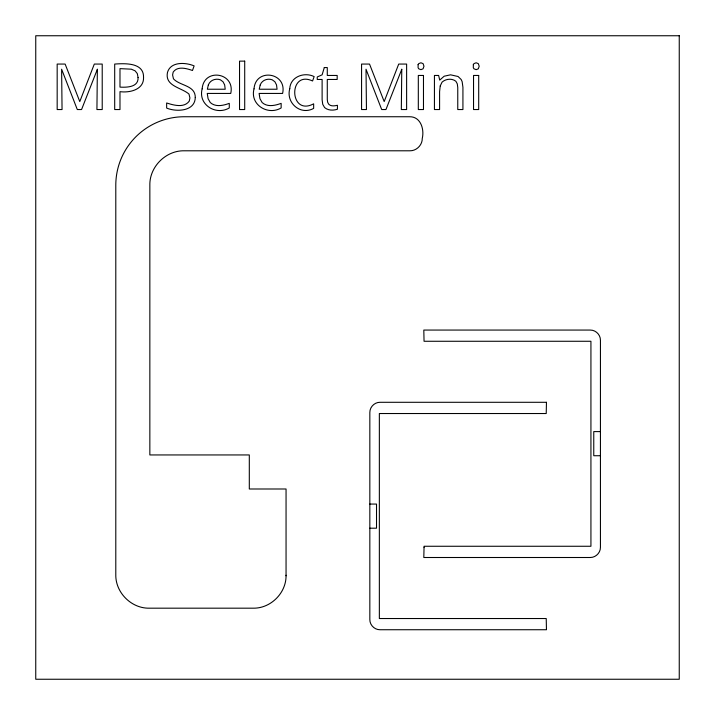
<?xml version="1.0" encoding="UTF-8"?>
<svg xmlns="http://www.w3.org/2000/svg" width="715" height="715" viewBox="0 0 715 715"><rect width="100%" height="100%" fill="white"/><g stroke="black" fill="none" stroke-linecap="round" stroke-linejoin="round"><path stroke-width="1.07" d="M286.054 575.235C286.456 592.86 270.735 608.581 253.11 608.179L149.355 608.179C131.408 608.59 115.374 592.565 115.794 574.619L115.794 185.23A68.488 68.488 0 0 1 184.282 116.742L409.624 116.742C420.751 116.563 424.46 129.344 422.261 138.424C422.413 145.038 416.505 150.945 409.892 150.793L184.282 150.793C165.862 150.365 149.417 166.809 149.846 185.23L149.846 454.946L249.303 454.946L249.303 488.997L286.054 488.997L286.054 575.79M600.439 431.601L593.763 431.601L593.763 455.732L600.439 455.732M369.834 504.066L376.519 504.066L376.519 528.197L369.834 528.197M424.049 547.288L423.807 557.503L590.224 557.503C595.702 557.602 600.537 552.767 600.439 547.288L600.439 340.251C600.537 334.79 595.72 329.964 590.25 330.062L423.807 330.062L424.049 341.269L590.93 341.269L590.93 546.26L424.049 546.26L424.049 547.288M546.466 402.295L546.224 413.529L379.352 413.529L379.352 618.529L546.224 618.529L546.466 629.736L380.023 629.736C374.562 629.835 369.735 625.008 369.834 619.548L369.834 412.51C369.735 407.032 374.571 402.196 380.049 402.295L546.466 402.295M97.365 69.292L96.927 109.547L102.218 109.547L102.218 64.064L94.317 64.064L79.785 101.584L65.136 64.064L57.173 64.064L57.173 109.547L62.053 109.547L61.615 69.23L77.3 109.547L81.564 109.547L97.365 69.292M401.767 69.292L401.33 109.547L406.62 109.547L406.62 64.064L398.711 64.064L384.187 101.584L369.53 64.064L361.567 64.064L361.567 109.547L366.455 109.547L366.017 69.23L381.694 109.547L385.957 109.547L401.767 69.292M289.772 88.678C285.705 102.754 300.452 115.714 313.653 108.394L313.653 103.818C289.164 116.831 288.065 69.561 312.562 80.983L314.153 76.603C304.411 71.67 290.29 76.711 289.772 88.678M202.157 88.866C197.894 104.631 215.885 115.857 229.283 107.956L229.283 103.353C223.295 105.597 215.519 107.33 210.282 102.549L208.092 98.715L207.252 93.433L230.739 93.433C235.476 72.528 203.775 67.55 202.157 88.866M254.022 88.866C249.75 104.631 267.75 115.857 281.147 107.956L281.147 103.353C275.15 105.597 267.383 107.33 262.146 102.549L259.956 98.715L259.116 93.433L282.604 93.433C287.341 72.528 255.639 67.55 254.022 88.866M143.536 77.318C144.126 89.661 129.71 93.004 119.986 91.654L119.986 109.547L114.695 109.547L114.695 64.064C124.83 63.358 143.965 62.411 143.536 77.318M195.275 97.446C195.052 111.469 176.408 112.148 166.649 108.081L166.649 102.978C173.638 105.221 184.113 108.206 189.252 101.128L189.922 97.946L188.975 94.067C181.458 87.48 164.584 86.22 167.489 72.394C170.608 61.401 185.641 62.285 194.123 65.896L192.478 70.499C186.535 68.408 177.481 65.807 173.182 72.099L172.592 74.95L173.468 78.82C179.849 85.943 195.356 85.165 195.275 97.446M440.217 85.943L439.591 91.654L439.591 109.547L434.434 109.547L434.434 75.45L438.635 75.45L439.716 80.116L444.167 76.21L450.548 74.825L458.074 76.496L461.175 79.508L462.149 81.662L462.927 87.302L462.927 109.547L457.761 109.547L457.761 87.489L457.287 83.852L455.866 81.269C451.934 78.087 445.74 78.829 442.084 82.109L440.217 85.943M418.096 64.672L418.096 67.728L418.749 68.81L420.929 69.659L423.074 68.81L423.977 66.209L423.074 63.626L420.929 62.786L418.749 63.608L418.096 64.672M473.321 64.672L473.321 67.728L473.974 68.81L476.154 69.659L478.299 68.81L479.202 66.209L478.299 63.626L476.154 62.786L473.974 63.608L473.321 64.672M138.058 77.56C138.576 87.248 126.913 87.507 119.986 87.114L119.986 68.631L131.328 69.185L135.108 70.848L137.325 73.627L138.058 77.56M208.315 85.014L207.377 89.232L225.207 89.232L224.662 84.915L223.026 81.751L220.381 79.803C215.689 78.078 210.067 80.16 208.315 85.014M260.18 85.014L259.241 89.232L277.071 89.232L276.526 84.915L274.891 81.751L272.245 79.803C267.553 78.078 261.922 80.16 260.18 85.014M324.297 67.55L322.116 74.825L317.237 76.97L317.237 79.463L322.116 79.463L322.116 99.743L322.733 104.31L324.592 107.563C328.114 110.575 333.199 110.646 337.426 109.234L337.426 105.284C334.557 105.927 331.045 106.562 328.748 104.256L327.649 102.254L327.282 99.528L327.282 79.463L337.176 79.463L337.176 75.45L327.282 75.45L327.282 67.55L324.297 67.55M679.25 35.75L35.75 35.75L35.75 679.25L679.25 679.25L679.25 35.75M244.709 61.133L239.543 61.133L239.543 109.547L244.709 109.547L244.709 61.133M423.477 75.45L418.311 75.45L418.311 109.547L423.477 109.547L423.477 75.45M478.701 75.45L473.536 75.45L473.536 109.547L478.701 109.547L478.701 75.45"/></g></svg>
